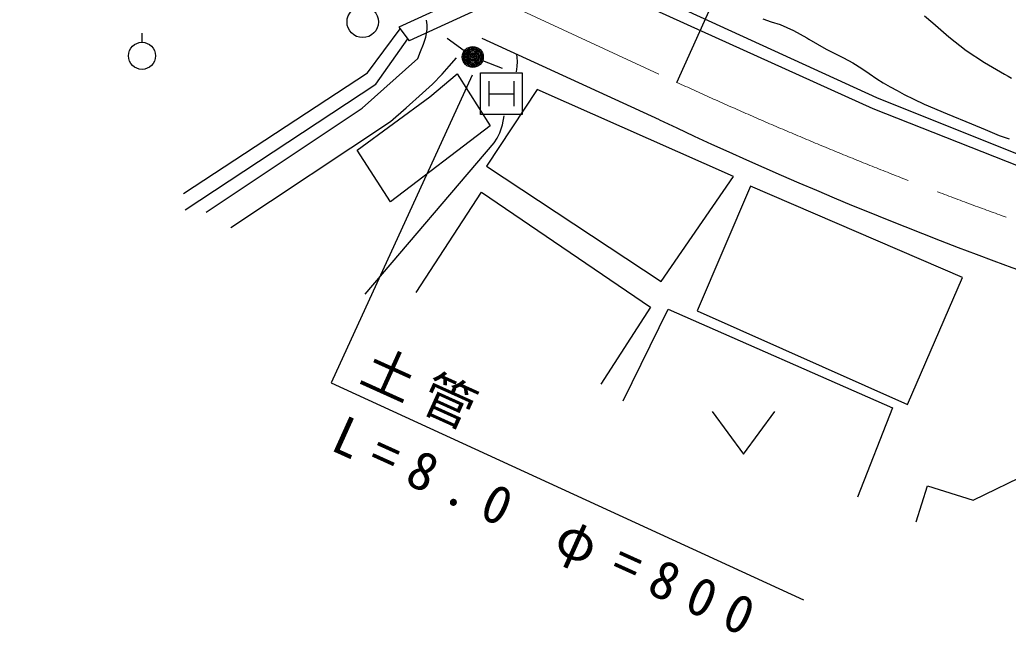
# Model space of a CAD drawing. Units: millimetres, scale not verified. Extents: x 40000 to 680000, y 20000 to 380000.
# Drawn here: x 312686 to 359902, y 258837 to 288172 of the extents above; entities that cross this region are included whole.
import ezdxf

# ---------------------------------------------------------------- set-up
doc = ezdxf.new("R2010")
doc.units = ezdxf.units.MM
doc.header["$LTSCALE"] = 1000
doc.linetypes.add('CHAIN', pattern=[18.5, 12, -1.5, 3.5, -1.5])
for name, color, linetype, lineweight in [('M-BGD', 7, 'Continuous', 25), ('M-BMK', 2, 'CHAIN', 13), ('M-STR-STRC', 7, 'Continuous', 25)]:
    doc.layers.add(name, color=color, linetype=linetype, lineweight=lineweight)
doc.layers.add('M-STR-HTXT', color=7, linetype='Continuous')
doc.styles.add('ＭＳ ゴシック', font='')
doc.styles.get('ＭＳ ゴシック').set_extended_font_data('MS Gothic')

msp = doc.modelspace()

# ---------------------------------------------------------------- linework, layer by layer
at = {"layer": 'M-BGD'}
for p, q in [((344079, 285182), (356266, 312340)), ((338463, 291344), (330788, 287820)), ((353622, 284448), (338505, 291370)), ((338948, 290687), (331287, 287169)), ((339448, 290267), (353438, 283934)), ((332146, 287924), (332120, 288158)), ((348176, 288216), (348583, 288080)), ((348583, 288080), (349005, 287940)), ((355897, 288359), (356300, 288019)), ((329296, 285635), (330854, 287734)), ((330788, 287820), (331287, 287169)), ((332087, 287344), (332150, 287701)), ((332150, 287701), (332146, 287924)), ((349005, 287940), (349641, 287661)), ((349641, 287661), (350279, 287311)), ((356300, 288019), (357072, 287359)), ((318525, 287096), (318525, 287538)), ((329687, 285102), (331217, 287259)), ((331973, 287009), (332087, 287344)), ((333919, 286688), (333107, 287272)), ((343245, 283395), (334781, 287284)), ((350279, 287311), (350331, 287281)), ((350331, 287281), (350384, 287250)), ((350384, 287250), (350788, 287008)), ((357072, 287359), (357899, 286704)), ((331695, 286317), (331834, 286654)), ((331834, 286654), (331973, 287009)), ((350788, 287008), (351212, 286767)), ((351212, 286767), (351617, 286561)), ((357899, 286704), (358770, 286131)), ((329043, 283960), (331695, 286317)), ((333204, 285952), (333554, 286352)), ((334793, 286221), (335729, 285870)), ((336410, 286535), (336428, 286364)), ((336428, 286364), (336438, 286186)), ((336438, 286186), (336430, 285940)), ((351617, 286561), (352041, 286352)), ((352041, 286352), (352478, 286118)), ((332859, 285574), (333204, 285952)), ((336430, 285940), (336405, 285684)), ((352478, 286118), (352916, 285846)), ((352916, 285846), (353263, 285600)), ((358770, 286131), (359718, 285583)), ((320512, 279881), (329296, 285635)), ((334299, 285527), (327562, 270843)), ((332274, 284500), (333586, 285593)), ((332393, 285103), (332859, 285574)), ((333586, 285593), (335159, 283102)), ((353263, 285600), (353626, 285347)), ((353626, 285347), (353932, 285161)), ((359718, 285583), (359892, 285486)), ((359892, 285486), (360066, 285389)), ((320591, 279099), (329687, 285102)), ((331928, 284667), (332393, 285103)), ((337397, 284836), (334973, 281177)), ((346776, 280697), (337397, 284836)), ((353932, 285161), (354258, 284979)), ((354258, 284979), (354590, 284797)), ((354590, 284797), (354937, 284611)), ((328804, 281953), (332274, 284500)), ((331150, 283974), (331928, 284667)), ((362096, 281045), (353622, 284448)), ((354937, 284611), (355398, 284375)), ((355398, 284375), (355883, 284141)), ((321585, 278988), (329043, 283960)), ((330391, 283321), (331150, 283974)), ((353438, 283934), (361910, 280595)), ((355883, 284141), (356988, 283675)), ((322768, 278257), (330391, 283321)), ((335737, 283162), (335823, 283589)), ((356988, 283675), (358148, 283209)), ((335159, 283102), (330394, 279473)), ((335611, 282769), (335737, 283162)), ((358148, 283209), (358793, 282933)), ((358793, 282933), (359468, 282655)), ((335351, 282291), (335487, 282522)), ((335487, 282522), (335611, 282769)), ((359468, 282655), (359939, 282482)), ((330394, 279473), (328804, 281953)), ((329183, 275073), (335352, 282292)), ((334973, 281177), (343322, 275669)), ((343322, 275669), (346776, 280697)), ((347583, 280234), (345040, 274282)), ((357717, 275867), (347583, 280234)), ((331625, 275144), (334737, 279935)), ((334737, 279935), (342816, 274444)), ((355094, 269802), (357717, 275867)), ((342816, 274444), (340438, 270772)), ((341501, 269982), (343662, 274360)), ((343662, 274360), (354380, 269641)), ((345040, 274282), (355094, 269802)), ((327562, 270843), (350128, 260474)), ((358231, 265233), (368409, 270219)), ((354380, 269641), (352702, 265377)), ((345755, 269478), (347255, 267438)), ((347255, 267438), (348755, 269478)), ((355499, 264208), (356046, 265916)), ((356046, 265916), (358231, 265233))]:
    msp.add_line(p, q, dxfattribs=at)
for centre, radius in [((329067, 288072), 750), ((318525, 286450), 646), ((334325, 286396), 500), ((334325, 286396), 440), ((334325, 286396), 380), ((334325, 286396), 320), ((334325, 286396), 260), ((334325, 286396), 200), ((334325, 286396), 140), ((334325, 286396), 80), ((334325, 286396), 20)]:
    msp.add_circle(centre, radius, dxfattribs=at)
msp.add_arc((428835, 464156), 200000, 244.66246, 253.02885, dxfattribs=at)
at = {"layer": 'M-BMK'}
msp.add_line((298756, 306179), (344079, 285182), dxfattribs=at)
msp.add_arc((427621, 466898), 200000, 245.30978, 253.57362, dxfattribs=at)
at = {"layer": 'M-STR-STRC'}
for p, q in [((334691, 283644), (334691, 285644)), ((334691, 285644), (336691, 285644)), ((335091, 285244), (335091, 284044)), ((336291, 285244), (336291, 284044)), ((336691, 285644), (336691, 283644)), ((335091, 284644), (336291, 284644)), ((336691, 283644), (334691, 283644))]:
    msp.add_line(p, q, dxfattribs=at)

# ---------------------------------------------------------------- texts
at = {"layer": 'M-STR-HTXT', "char_height": 1833, "attachment_point": 7, "rotation": 335.7, "style": 'ＭＳ ゴシック'}
for s, insert in [('\\T1.24;土管', (328764, 270745)), ('\\T1.56;L=8.0\\~φ=800', (327248, 267207))]:
    msp.add_mtext(s, dxfattribs=dict(at, insert=insert))

doc.saveas('drawing.dxf')
